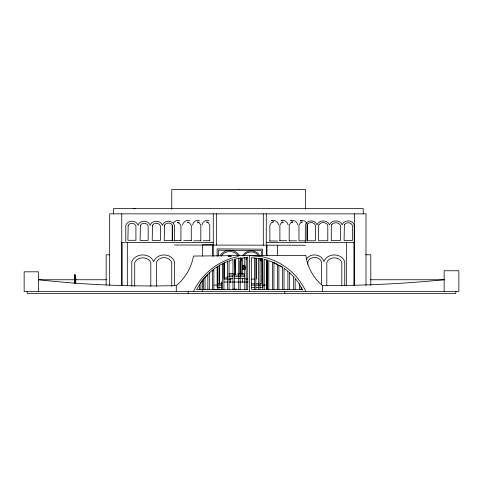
<?xml version="1.0" encoding="UTF-8"?>
<svg xmlns="http://www.w3.org/2000/svg" width="483" height="483" viewBox="0 0 483 483"><rect width="100%" height="100%" fill="white"/><g stroke="black" fill="none" stroke-linecap="round" stroke-linejoin="round"><path stroke-width="0.72" d="M75.692 283.557L75.813 278.015L74.865 274.314L74.467 275.225L74.835 277.52L74.454 283.231M74.835 277.52L75.233 276.481M74.509 283.183L74.527 282.664M75.312 283.304L75.559 280.2M74.515 280.774L74.183 283.116M242.532 258.556L242.218 274.459M75.408 277.453L75.529 280.454M74.672 277.17L74.623 277.785L74.762 276.856M74.642 277.755L74.424 282.646L75.469 282.489M74.473 275.443L74.617 275.171L75.191 276.481M75.596 277.453L75.668 279.699M202.009 224.897C202.534 221.757 205.607 219.668 208.734 220.423M192.566 225.03C193.164 221.818 196.309 219.656 199.539 220.417M75.282 276.789L75.034 277.622L74.937 277M182.387 225.175C183.117 221.878 186.378 219.668 189.728 220.411M193.472 291.466C201.846 273.668 218.696 260.476 237.986 256.624M203.452 279.017A60.061 60.061 0 0 0 200.843 282.392L196.611 289.661L247.719 289.661L247.719 257.524L238.33 258.405A60.061 60.061 0 0 0 234.164 259.359M75.457 279.699L75.831 279.542M306.53 259.16C310.527 252.404 321.835 254.04 323.882 261.587C327.341 252.73 341.282 252.73 344.741 261.587L344.741 285.495M243.794 255.912C246.964 250.635 255.531 250.635 258.701 255.912M221.244 256.159C224.915 250.007 234.744 250.007 238.415 256.159M173.349 222.766L176.168 220.568L179.543 220.405M200.843 282.392L208.324 273.813M74.998 276.041L75.076 275.407L74.956 275.998M238.475 189.565L238.886 189.565M444.149 279.748C403.74 283.726 363.138 285.682 322.529 285.61C313.425 278.093 307.339 267.069 305.842 255.356L251.534 255.688M133.175 208.71L135.155 208.71M272.599 221.8L273.74 221.8L271.38 222.766L269.864 225.144L269.864 240.993M291.219 221.963L292.933 221.963L290.645 222.898L289.196 225.181L289.196 240.83M300.42 221.963L302.708 221.963L300.42 222.898L298.965 225.181L298.965 240.83L305.697 240.83M198.978 222.059L197.263 222.059L199.467 222.983L200.819 225.283L200.819 240.776M208.179 222.089L206.464 222.089L208.517 222.965L209.755 225.144L209.755 240.751M281.631 222.089L283.346 222.089L281.209 223.001L279.886 225.187L279.886 240.703M188.599 222.204L187.452 222.204L189.801 223.146L191.274 225.483L191.274 240.631M178.988 222.421L177.273 222.421L179.543 223.363L180.926 225.658L180.926 240.401M173.669 240.401L181.034 240.401M183.679 240.631L191.485 240.631M279.675 240.703L286.805 240.703M193.755 240.776L200.982 240.776M203.21 240.751L209.864 240.751M289.154 240.83L296.671 240.83M269.695 240.993L277.616 240.993M124.674 242.412L122.024 242.412L122.024 285.525M213.244 242.412L125.785 242.412L125.785 225.32C127.645 219.88 136.188 219.88 138.047 225.32C139.853 219.88 148.396 219.88 150.201 225.32C152.018 219.88 160.561 219.88 162.379 225.32C164.166 219.88 172.703 219.88 174.49 225.32L174.49 240.926M266.55 242.412L353.936 242.412L353.936 285.525M174.49 245.008L305.31 245.255M109.768 254.801L106.157 254.801L106.157 285.055M365.595 254.801L370.799 254.801L370.799 285.495M273.547 262.354L272.43 262.354L272.43 289.438M228.99 273.626L233.241 273.626M237.811 273.626L238.94 273.626M239.731 273.626L243.981 273.626L243.981 275.038L239.737 275.038M233.983 274.03L235.33 274.03M228.99 275.038L233.15 275.038M233.772 275.038L238.886 275.038M244.495 275.038L244.639 276.693L239.737 276.693M227.674 276.693L227.203 276.693L227.203 278.552M228.743 276.693L232.86 276.693M234.877 276.693L239.097 276.693M227.245 277.942L224.293 277.942L224.293 262.939M230.343 278.552L232.86 278.552M234.653 278.552L239.097 278.552M239.459 278.552L245.298 278.552M231.254 279.102L224.112 279.102L224.112 262.873M245.829 279.102L247.996 279.102M251.607 279.102L254.499 279.102M106.417 279.748L38.489 279.748A1014.451 1014.451 0 0 0 176.277 285.61A49.671 49.671 0 0 0 193.472 256.05L249.657 255.513L261.327 256.624A61.878 61.878 0 0 1 305.842 291.466M370.546 279.748L444.511 279.748M221.914 282.036L221.401 282.036L221.401 289.178M224.021 282.036L227.692 282.036M228.942 282.036L248.19 282.036M218.479 283.756L221.407 283.756M251.619 283.756L254.601 283.756M256.099 283.756L258.333 283.756M259.824 283.756L261.315 283.756L261.315 258.659M213.897 285.103L217.133 285.103M218.624 285.103L221.612 285.103M251.468 285.103L254.456 285.103M255.948 285.103L266.55 285.103M221.631 287.596L217.133 287.596L217.133 266.996M251.595 287.596L254.595 287.596M256.093 287.596L258.339 287.596M259.836 287.596L262.837 287.596L262.667 258.882M232.583 289.178L236.483 289.178M213.999 289.438L221.54 289.438M302.66 289.438L251.534 289.438L251.444 257.723L260.947 258.622A59.838 59.838 0 0 1 263.024 259.063M272.484 220.514L271.458 220.375C274.646 219.674 277.858 221.6 278.649 224.77M301.446 220.514L300.42 220.375L304.719 220.918L307.091 223.538M291.672 220.514L290.645 220.375C293.833 219.674 297.039 221.6 297.818 224.77M282.06 220.514L281.058 220.375C284.209 219.656 287.367 221.619 288.043 224.77M281.915 266.99L271.826 261.81A59.838 59.838 0 0 0 269.17 260.82M302.316 289.438L298.289 282.525A59.838 59.838 0 0 0 295.234 278.613M235.239 259.848L235.541 273.764M235.07 259.902L235.366 274.193M74.925 276.034L74.913 275.865M259.957 258.556L260.277 260.959M455.819 291.466L455.819 293.435L27.181 293.435L27.181 291.466M444.149 291.466L444.149 270.764L458.85 270.764L458.85 291.466L24.15 291.466L24.15 271.814L38.519 271.814L38.519 291.466M365.999 285.441L365.999 213.848L109.677 213.848L109.677 285.441M363.24 213.848L363.24 208.614L113.565 208.614L113.565 213.848M354.353 213.848L354.353 285.441M354.184 242.412L354.184 224.77C352.234 219.656 344.186 219.656 342.236 224.77C339.899 219.644 331.797 219.644 329.46 224.77C327.263 219.65 319.178 219.65 316.981 224.77C315.164 219.662 307.128 219.662 305.31 224.77L305.31 242.412M346.335 242.412L346.335 285.525M341.813 285.55L341.813 262.354C339.12 256.322 329.503 256.322 326.81 262.354L326.81 285.55M322.529 285.61L322.529 291.466M321.412 284.517L321.412 262.106C319.468 254.734 306.693 256.521 307.78 264.346M307.593 224.77L307.593 240.939M305.624 209.217L305.624 189.565L171.755 189.565L171.755 209.217M301.181 287.216L301.181 289.438M299.695 283.503L299.695 289.438M295.155 278.878L295.155 289.438M293.67 277.369L293.67 289.438M289.395 272.297L289.395 289.438M287.904 271.555L287.904 289.438M284.801 291.466L284.801 293.435M284.01 268.482L284.01 289.438M282.585 266.99L282.585 289.438M278.884 265.137L278.884 289.438M277.616 245.255L277.616 255.694M277.399 264.4L277.399 289.438M273.921 262.354L273.921 289.438M268.802 260.651L268.802 289.438M267.31 260.651L267.31 289.438M266.99 245.255L266.99 255.694M266.99 260.162L266.99 289.232M266.55 245.255L266.55 255.785M266.55 260.162L266.55 289.438M266.272 213.848L266.272 245.255M264.255 259.504L264.255 289.438M263.301 213.848L263.301 245.255M262.77 259.504L262.77 289.438M262.667 255.887L262.667 249.143L217.133 248.896L217.133 256.437M261.315 255.688L261.315 250.49L218.479 250.242L218.479 255.918M259.999 258.483L259.999 289.438M258.514 258.483L258.514 289.438M256.66 279.102L256.437 259.498A5.373 5.373 0 0 0 255.899 258.2M255.845 258.206L255.845 289.438M254.42 258.206L254.42 289.438M249.53 255.7L249.53 291.466M246.239 257.524L246.239 289.661M244.754 257.524L244.754 289.661M242.327 278.166L242.327 282.573M241.518 258.284A10.071 10.071 0 0 0 241.174 260.886L241.174 274.459M240.214 257.874L240.214 289.661M239.985 261.001L239.985 274.386M238.729 257.874L238.729 289.661M234.448 259.226L234.448 289.661M232.963 259.969L232.963 289.661M230.645 278.166L230.645 282.573M229.069 261.007L229.069 289.661M227.644 261.007L227.644 289.661M223.943 263.229L223.943 289.661M222.458 263.959L222.458 289.661M219.668 264.72L219.668 282.567M218.974 266.797L218.974 289.661M217.489 266.797L217.489 289.661M216.342 213.848L216.342 245.008M213.854 270.305L213.854 289.661M213.275 213.848L213.244 256.25M213.244 269.514L213.244 270.999M212.635 256.087L212.635 244.79L202.54 244.79L202.54 256.087M212.369 270.305L212.369 289.661M209.314 272.497L209.314 289.661M207.829 274.736L207.829 289.661M205.058 277.145L205.058 289.661M203.572 278.619L203.572 289.661M202.54 280.176L202.54 291.466M200.904 282.392L200.904 289.661M199.479 284.572L199.479 289.661M188.171 291.466L188.171 293.435M176.277 285.61L176.277 291.466M174.49 285.513L174.49 261.683C171.163 252.706 157.035 252.706 153.709 261.683C149.845 252.687 135.657 252.687 131.793 261.683L131.793 286.256M172.208 225.32L172.208 240.926M171.755 286.479L171.755 262.384C169.116 256.062 159.082 256.062 156.444 262.384L156.444 286.479M150.799 286.328L150.799 262.492C147.75 256.244 137.752 256.244 134.703 262.492L134.703 286.328M127.319 242.412L127.319 285.525M121.764 213.848L121.764 285.441M220.23 255.513A11.369 11.369 0 0 1 239.423 255.513M240.643 258.091A11.369 11.369 0 0 1 241.174 260.886M242.526 255.851A10.071 10.071 0 0 1 259.969 255.851M260.977 258.284A10.071 10.071 0 0 1 261.315 260.886M246.052 259.498A5.373 5.373 0 0 1 247.447 257.089M249.856 255.694A5.373 5.373 0 0 1 252.639 255.694M228.459 256.274A5.512 5.512 0 0 1 231.2 256.274M228.417 256.099A5.693 5.693 0 0 1 231.242 256.099M204.852 277.393A60.061 60.061 0 0 1 207.811 274.308M208.837 273.33A60.061 60.061 0 0 1 217.284 266.797M217.881 266.423A60.061 60.061 0 0 1 227.408 261.599M228.731 261.092A60.061 60.061 0 0 1 232.794 259.745M264.4 259.395A59.838 59.838 0 0 1 267.824 260.373M273.783 262.631A59.838 59.838 0 0 1 277.622 264.485M278.872 265.167A59.838 59.838 0 0 1 283.092 267.763M284.264 268.572A59.838 59.838 0 0 1 288.2 271.615M289.275 272.545A59.838 59.838 0 0 1 294.298 277.538M243.257 268.451C244.217 270.975 245.201 266.652 244.235 265.831L243.523 265.831L243.257 268.451M242.804 265.692L242.708 269.52L245.092 269.52C246.239 268.011 244.875 263.404 242.804 265.692M164.528 225.15L164.226 240.564L172.648 240.564L172.648 225.754C171.374 222.44 166.297 222.083 164.528 225.15M140.372 225.265L140.1 240.359L148.148 240.359L148.148 225.809C146.892 222.663 142.068 222.349 140.372 225.265M152.489 225.241L152.205 240.401L160.374 240.401L160.374 225.796C159.1 222.615 154.216 222.289 152.489 225.241M128.17 225.313L127.904 240.292L135.922 240.292L135.922 225.833C134.642 222.729 129.879 222.434 128.17 225.313M307.242 224.571L306.922 225.175L306.922 240.794L315.369 240.794L315.369 225.175C314.035 221.926 309.06 221.582 307.242 224.571M344.373 224.728L344.083 240.564L352.336 240.564L352.336 225.253C350.942 222.162 346.178 221.872 344.373 224.728M318.991 224.655L318.647 225.235L318.647 240.745L327.794 240.745L327.794 225.235C326.164 221.939 321.062 221.631 318.991 224.655M331.622 224.782L331.296 225.301L331.296 240.576L340.4 240.576L340.4 225.301C338.692 222.108 333.717 221.842 331.622 224.782"/></g></svg>
